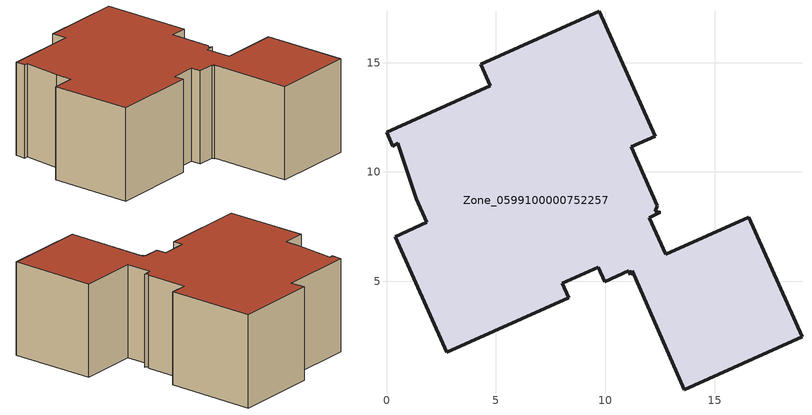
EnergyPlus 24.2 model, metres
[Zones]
Zone_0599100000752257
 floor ground (C_G): 11.23,5.49 11.15,5.29 11.07,5.47 9.97,4.98 9.67,5.65 8.03,4.91 8.33,4.24 2.77,1.75 0.39,7.04 1.85,7.69 1.37,8.77 0.52,11.32 0.29,11.18 0,11.82 4.75,13.95 4.31,14.92 9.73,17.36 12.28,11.64 11.18,11.15 12.38,8.46 12.29,8.21 12.52,8.15 12.02,7.91 12.77,6.24 16.56,7.93 19,2.46 13.61,0.04 z0
 wall outside (C_F): 8.33,4.24 8.03,4.91 9.67,5.65 9.97,4.98 11.07,5.47 11.15,5.29 11.23,5.49 13.61,0.04 19,2.46 16.56,7.93 12.77,6.24 12.02,7.91 12.52,8.15 12.29,8.21 12.38,8.46 11.18,11.15 12.28,11.64 9.73,17.36 4.31,14.92 4.75,13.95 0,11.82 0.29,11.18 0.52,11.32 1.37,8.77 1.85,7.69 0.39,7.04 2.77,1.75 8.33,4.24 z0:6.6
 roof outside (C_R): 11.23,5.49 13.61,0.04 19,2.46 16.56,7.93 12.77,6.24 12.02,7.91 12.52,8.15 12.29,8.21 12.38,8.46 11.18,11.15 12.28,11.64 9.73,17.36 4.31,14.92 4.75,13.95 0,11.82 0.29,11.18 0.52,11.32 1.37,8.77 1.85,7.69 0.39,7.04 2.77,1.75 8.33,4.24 8.03,4.91 9.67,5.65 9.97,4.98 11.07,5.47 11.15,5.29 z6.6
[BUILDING]
Pand.0599100000752257: North Axis=0; Terrain=City; Loads Convergence Tolerance Value=0.04; Temperature Convergence Tolerance Value=0.4; Solar Distribution=FullExterior; Maximum Number of Warmup Days=25; Minimum Number of Warmup Days=1
[Site:Location]
Rotterdam.The.Hague.AP_ZH_NLD Design_Conditions: Latitude=51.96; Longitude=4.45; Time Zone=1; Elevation=-4.5
[SITE:GROUNDTEMPERATURE:BUILDINGSURFACE]
18, 18, 18, 18, 18, 18, 18, 18, 18, 18, 18, 18
[MATERIAL] Thermal Absorptance=0.9; Solar Absorptance=0.7; Visible Absorptance=0.7
Name | Roughness | Thickness | Conductivity | Density | Specific Heat
G.D.2006-2014 | MediumSmooth | 0.15 | 0.06 | 540 | 1210
F.D.2006-2014 | Rough | 0.3 | 0.12 | 1920 | 840
R.D.2006-2014 | MediumRough | 0.2 | 0.08 | 1500 | 1000
[CONSTRUCTION]
C_G: G.D.2006-2014
C_F: F.D.2006-2014
C_R: R.D.2006-2014
[ZONE]
Zone_0599100000752257: Type=1; Multiplier=1; Ceiling Height=Autocalculate; Volume=Autocalculate; Floor Area=autocalculate; Part of Total Floor Area=Yes
[ZONEINFILTRATION:DESIGNFLOWRATE]
Infil_Zone_0599100000752257: Zone or ZoneList or Space or SpaceList=Zone_0599100000752257; Schedule=AlwaysOn; Design Flow Rate Calculation Method=Flow/Area; Flow Rate per Floor Area=0.0021; Constant Term Coefficient=1; Temperature Term Coefficient=0; Velocity Term Coefficient=0; Velocity Squared Term Coefficient=0
[HVACTEMPLATE:ZONE:IDEALLOADSAIRSYSTEM]
Zone_0599100000752257: Maximum Heating Supply Air Temperature=50; Minimum Cooling Supply Air Temperature=13; Maximum Heating Supply Air Humidity Ratio=0.0156; Minimum Cooling Supply Air Humidity Ratio=0.0077; Heating Limit=NoLimit; Cooling Limit=NoLimit; Dehumidification Control Type=ConstantSensibleHeatRatio; Cooling Sensible Heat Ratio=0.7; Dehumidification Setpoint=60; Humidification Control Type=None; Humidification Setpoint=30; Outdoor Air Method=None; Outdoor Air Flow Rate per Person=0.00944; Outdoor Air Flow Rate per Zone Floor Area=0; Outdoor Air Flow Rate per Zone=0; Demand Controlled Ventilation Type=None; Outdoor Air Economizer Type=NoEconomizer; Heat Recovery Type=None; Sensible Heat Recovery Effectiveness=0.7; Latent Heat Recovery Effectiveness=0.65
[ZONECONTROL:THERMOSTAT]
ThermostatControl_Zone_0599100000752257: Zone or ZoneList=Zone_0599100000752257; Control Type Schedule=DualSetpointControlType; Control 1=Thermostat_Zone_0599100000752257; Temperature Difference Between Cutout And Setpoint=0
[THERMOSTATSETPOINT:DUALSETPOINT]
Thermostat_Zone_0599100000752257: Heating Setpoint Temperature Schedule=HeatingSetpoint_Zone_0599100000752257; Cooling Setpoint Temperature Schedule=CoolingSetpoint_Zone_0599100000752257
[SCHEDULE:COMPACT]
HeatingSetpoint_Zone_0599100000752257: Through: 12/31, For: AllDays, Until: 24:00, 21
CoolingSetpoint_Zone_0599100000752257: Through: 12/31, For: AllDays, Until: 24:00, 24
DualSetpointControlType: Through: 12/31, For: AllDays, Until: 24:00, 4
AlwaysOn: Through: 12/31, For: AllDays, Until: 24:00, 1
